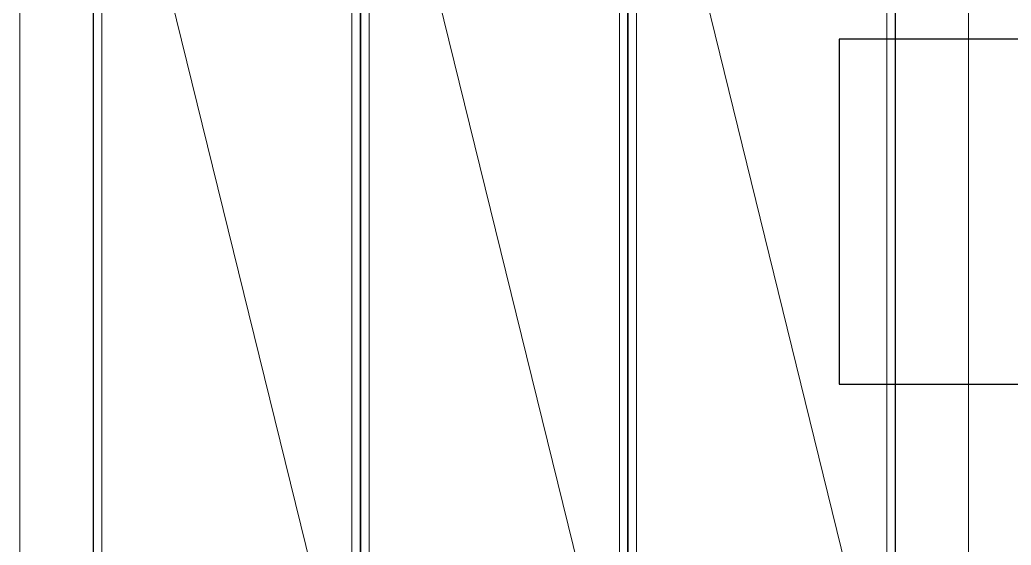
# Model space of a CAD drawing. Header units: millimetres. Extents: x 4739419 to 5837985, y 2291271 to 3446271.
# Drawn here: x 4932112 to 4943605, y 2445025 to 2451114 of the extents above; entities that cross this region are included whole.
import ezdxf

# ---------------------------------------------------------------- set-up
doc = ezdxf.new("R2010")
doc.units = ezdxf.units.MM
doc.layers.get('0').update_dxf_attribs({"color": 255})
for name, color, linetype, lineweight in [('A-XXXX-TXT2', 9, 'Continuous', 25), ('XR-평면도$0$A-CNTL', 9, 'Continuous', 15), ('XR-평면도$0$A-ELEV-LIN3', 9, 'Continuous', 18)]:
    doc.layers.add(name, color=color, linetype=linetype, lineweight=lineweight)
doc.layers.add('XR-평면도$0$Parking_화물', color=9, linetype='Continuous')

# ---------------------------------------------------------------- blocks, each defined once
blk = doc.blocks.new('글_화물주차')
at = {"layer": 'A-XXXX-TXT2', "color": 0}
blk.add_lwpolyline([(-7000, -2000), (7000, -2000), (7000, 2000), (-7000, 2000)], close=True, dxfattribs=at)
blk = doc.blocks.new('XR-평면도$0$중심선(210216)')
at = {"layer": 'XR-평면도$0$A-CNTL', "ltscale": 300}
for points in [[(66000, 206000), (66000, -10000)], [(77000, 206000), (77000, -10000)]]:
    blk.add_lwpolyline(points, dxfattribs=at)
blk = doc.blocks.new('XR-평면도$0$주차구획_1')
at = {"layer": 'XR-평면도$0$A-ELEV-LIN3'}
blk.add_line((-5900, 1450), (5900, -1450), dxfattribs=at)
blk.add_lwpolyline([(-5900, 1450), (5900, 1450), (5900, -1450), (-5900, -1450)], close=True, dxfattribs=at)
at = {"layer": 'XR-평면도$0$Parking_화물'}
blk.add_lwpolyline([(-6000, 1550), (6000, 1550), (6000, -1550), (-6000, -1550)], close=True, dxfattribs=at)
blk = doc.blocks.new('XR-평면도$0$화물주차구획_1F(210411)')
at = {"xscale": -1.000000000000001}
for p in [(12150544, 806313), (12150544, 803213), (12150544, 800113)]:
    blk.add_blockref('XR-평면도$0$주차구획_1', p, dxfattribs=at)

msp = doc.modelspace()

# ---------------------------------------------------------------- block references
at = {"color": 2, "rotation": 90}
msp.add_blockref('XR-평면도$0$화물주차구획_1F(210411)', (5740825.2, -9701802.7), dxfattribs=at)
msp.add_blockref('XR-평면도$0$화물주차구획_1F(210411)', (5740825.2, -9701802.7), dxfattribs=at)
msp.add_blockref('XR-평면도$0$화물주차구획_1F(210411)', (5740825.2, -9701802.7), dxfattribs=at)
msp.add_blockref('글_화물주차', (4948611.8, 2448891.2))
at = {"layer": 'XR-평면도$0$A-CNTL'}
msp.add_blockref('XR-평면도$0$중심선(210216)', (4866111.8, 2336391.2), dxfattribs=at)

doc.saveas('drawing.dxf')
